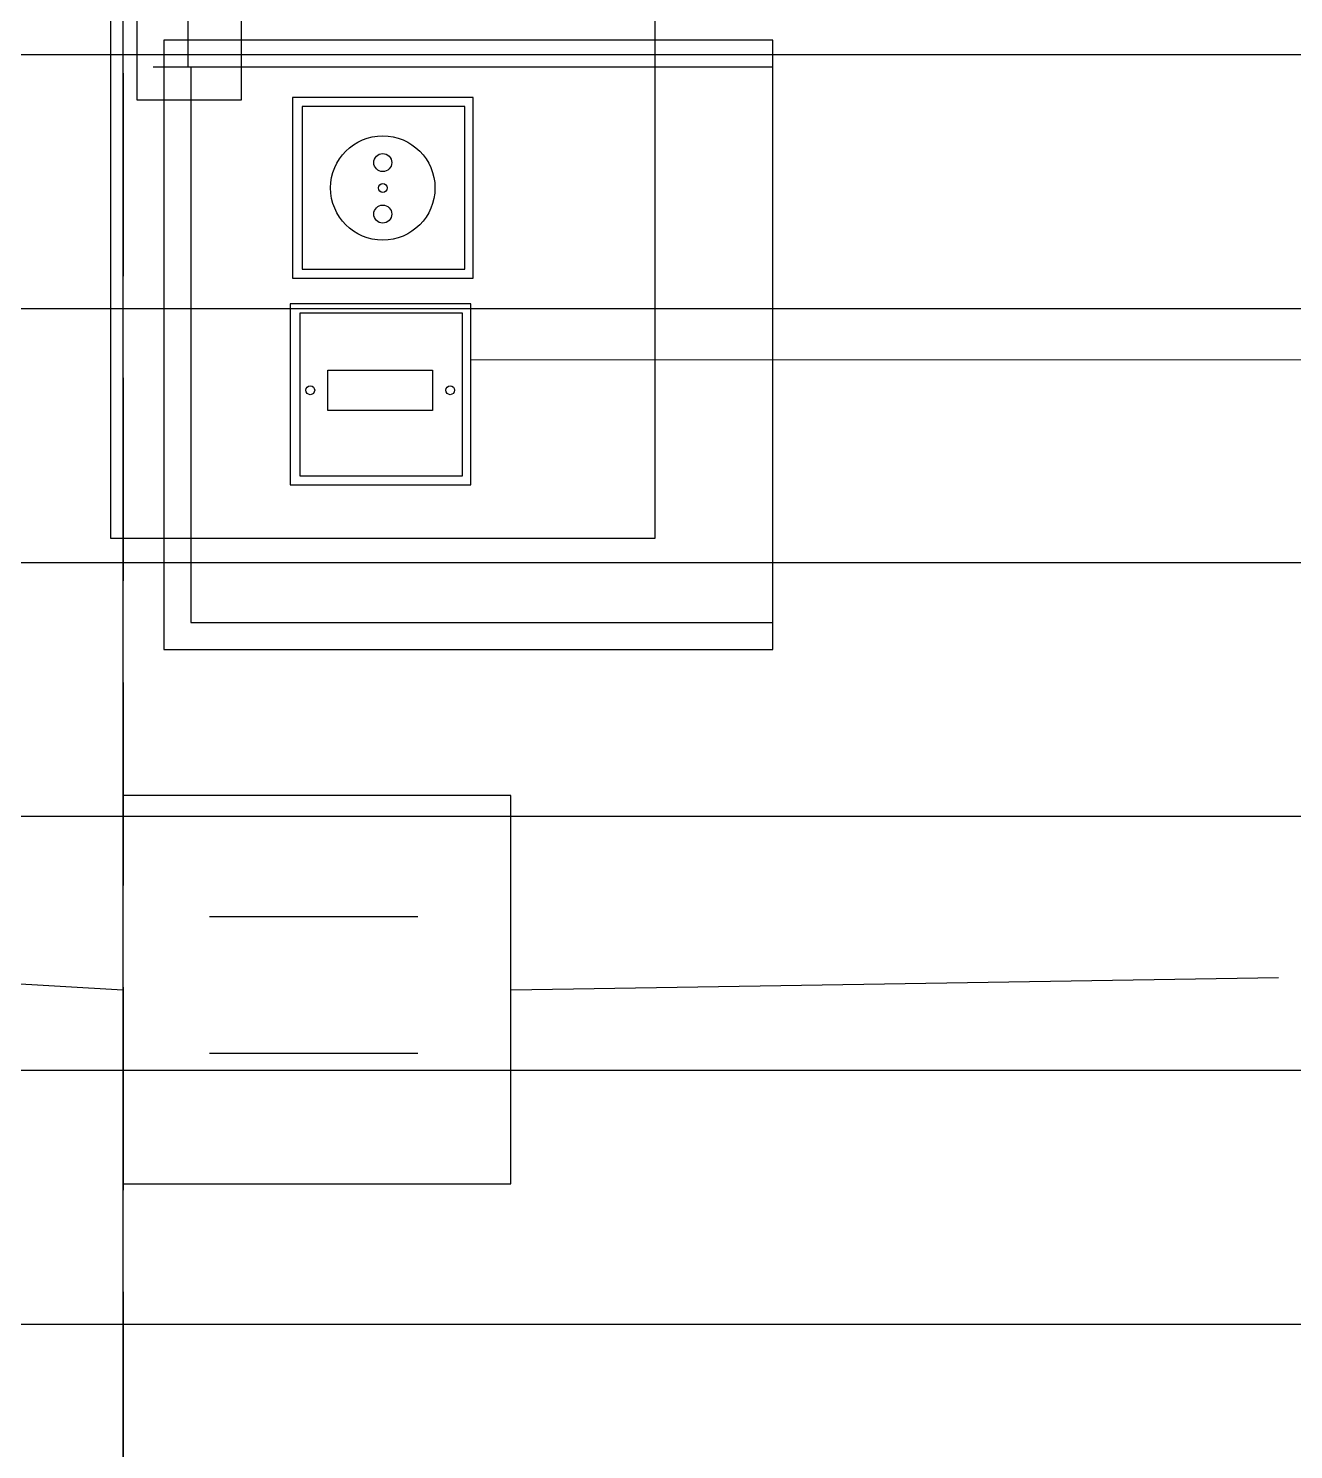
# Model space of a CAD drawing. Header units: inches. Extents: x 567115 to 582893, y 124948 to 133566.
# Drawn here: x 571382.1 to 571475.5, y 130134.5 to 130239.4 of the extents above; entities that cross this region are included whole.
import ezdxf

# ---------------------------------------------------------------- set-up
doc = ezdxf.new("R2010")
doc.units = ezdxf.units.IN
doc.header["$MEASUREMENT"] = 0
doc.linetypes.add('DASHED', pattern=[0.75, 0.5, -0.25])
for name, color, linetype in [('BOARD', 3, 'Continuous'), ('kazeb', 15, 'Continuous'), ('khatchin', 15, 'DASHED'), ('LIGHTING', 3, 'Continuous'), ('LIGHTING WIRE', 4, 'Continuous'), ('mobl', 11, 'Continuous'), ('wall kanaf', 4, 'Continuous')]:
    doc.layers.add(name, color=color, linetype=linetype)

# ---------------------------------------------------------------- blocks, each defined once
blk = doc.blocks.new('BOARD1')
at = {"layer": 'BOARD', "color": 4}
for p, q in [((-77.35, 2.64), (98.93, 2.64)), ((-77.35, -51.78), (-77.35, 2.64)), ((98.93, -51.78), (-77.35, -51.78))]:
    blk.add_line(p, q, dxfattribs=at)
at = {"layer": 'BOARD'}
for p, q in [((-33.52, -10.39), (-33.52, 0)), ((-33.52, 0), (33.52, 0)), ((33.52, -10.39), (-33.52, -10.39)), ((-71.97, -15.31), (-71.97, -33.37)), ((-53.9, -15.31), (-71.97, -15.31)), ((-53.9, -33.37), (-53.9, -15.31)), ((-51.33, -15.54), (-51.33, -33.61)), ((-33.27, -15.54), (-51.33, -15.54)), ((-33.27, -33.61), (-33.27, -15.54)), ((-71.09, -16.27), (-71.09, -32.53)), ((-54.83, -16.27), (-71.09, -16.27)), ((-54.83, -32.53), (-54.83, -16.27)), ((-50.43, -16.5), (-50.43, -32.76)), ((-34.17, -16.5), (-50.43, -16.5)), ((-34.17, -32.76), (-34.17, -16.5)), ((-71.09, -32.53), (-54.83, -32.53)), ((-71.97, -33.37), (-53.9, -33.37)), ((-51.33, -33.61), (-33.27, -33.61)), ((-50.43, -32.76), (-34.17, -32.76))]:
    blk.add_line(p, q, dxfattribs=at)
at = {"layer": 'BOARD', "color": 3}
for p, q in [((-30.19, -1.62), (-30.19, -8.64)), ((-30.19, -5.11), (29.1, -5.11))]:
    blk.add_line(p, q, dxfattribs=at)
at = {"layer": 'BOARD', "color": 30}
for p, q in [((-64.55, -29.54), (-64.55, -19.07)), ((-64.55, -19.07), (-60.51, -19.07)), ((-60.51, -19.07), (-60.51, -29.54)), ((-60.51, -29.54), (-64.55, -29.54))]:
    blk.add_line(p, q, dxfattribs=at)
for centre, radius in [((-62.53, -17.32), 0.437), ((-42.3, -24.57), 5.22), ((-42.3, -24.57), 0.442), ((-62.53, -31.32), 0.437)]:
    blk.add_circle(centre, radius, dxfattribs=at)
at = {"layer": 'BOARD', "color": 2}
for centre in [(-44.91, -24.57), (-39.76, -24.57)]:
    blk.add_circle(centre, 0.9, dxfattribs=at)
blk = doc.blocks.new('KAFI.KHAB')
at = {"layer": 'LIGHTING'}
for p, q in [((-7.19, 4.85), (7.95, 4.85)), ((-7.19, -5.09), (7.95, -5.09))]:
    blk.add_line(p, q, dxfattribs=at)
blk.add_lwpolyline([(-13.5, -14.59), (14.72, -14.59), (14.72, 13.63), (-13.5, 13.63)], close=True, dxfattribs=at)
blk = doc.blocks.new('tahkt')
at = {"layer": 'mobl'}
for p, q in [((45, -49.5), (0, -49.5)), ((0, -49.5), (0, -94.5)), ((45, -94.5), (45, -49.5)), ((45, -51.5), (2, -51.5)), ((2, -51.5), (2, -92.5)), ((2, -92.5), (45, -92.5)), ((0, -94.5), (45, -94.5))]:
    blk.add_line(p, q, dxfattribs=at)

msp = doc.modelspace()

# ---------------------------------------------------------------- hatches: boundary and pattern name
at = {"layer": 'kazeb'}
h = msp.add_hatch(dxfattribs=at)
h.set_pattern_fill('LINE', color=256, scale=150)
edge = h.paths.add_edge_path()
edge.add_line((571644.07, 130468.54), (571029.07, 130468.54))
edge.add_line((571029.07, 130468.54), (571029.07, 129962.04))
edge.add_line((571029.07, 129962.04), (571157.57, 129962.04))
edge.add_line((571157.57, 129962.04), (571157.57, 129882.04))
edge.add_line((571157.57, 129882.04), (571447.57, 129882.04))
edge.add_line((571447.57, 129882.04), (571447.57, 129962.04))
edge.add_line((571447.57, 129962.04), (571714.07, 129962.04))
edge.add_line((571714.07, 129962.04), (571714.07, 130406.54))
edge.add_line((571714.07, 130406.54), (571644.07, 130406.54))
edge.add_line((571644.07, 130406.54), (571644.07, 130470.44))

# ---------------------------------------------------------------- linework, layer by layer
at = {"layer": 'khatchin', "ltscale": 30}
msp.add_lwpolyline([(571729.09, 130421.65), (571659.09, 130421.65), (571659.09, 130483.65), (571626.59, 130483.65), (571426.59, 130483.65), (571389.09, 130483.65), (571389.09, 130009.15), (571729.09, 130009.15)], close=True, dxfattribs=at)
at = {"layer": 'LIGHTING WIRE', "ltscale": 30}
for p, q in [((571493.1, 130214.94), (571414.77, 130214.98)), ((571373.93, 130169.32), (571389.07, 130168.45)), ((571417.74, 130168.45), (571474.42, 130169.36))]:
    msp.add_line(p, q, dxfattribs=at)
at = {"layer": 'wall kanaf', "color": 15}
msp.add_line((571389.09, 130009.15), (571389.09, 130483.65), dxfattribs=at)

# ---------------------------------------------------------------- block references
at = {"layer": 'LIGHTING', "linetype": 'Continuous', "ltscale": 7, "xscale": 0.738630000007106, "yscale": 0.738630000007106, "zscale": 0.738630000007106, "rotation": 90}
msp.add_blockref('BOARD1', (571390.12, 130258.91), dxfattribs=at)
at = {"layer": 'LIGHTING', "xscale": 1.016000000061467, "yscale": 1.016000000061467, "zscale": 1.016000000061467}
msp.add_blockref('KAFI.KHAB', (571402.78, 130168.94), dxfattribs=at)
at = {"layer": 'mobl', "linetype": 'Continuous'}
msp.add_blockref('tahkt', (571392.09, 130288.08), dxfattribs=at)

doc.saveas('drawing.dxf')
